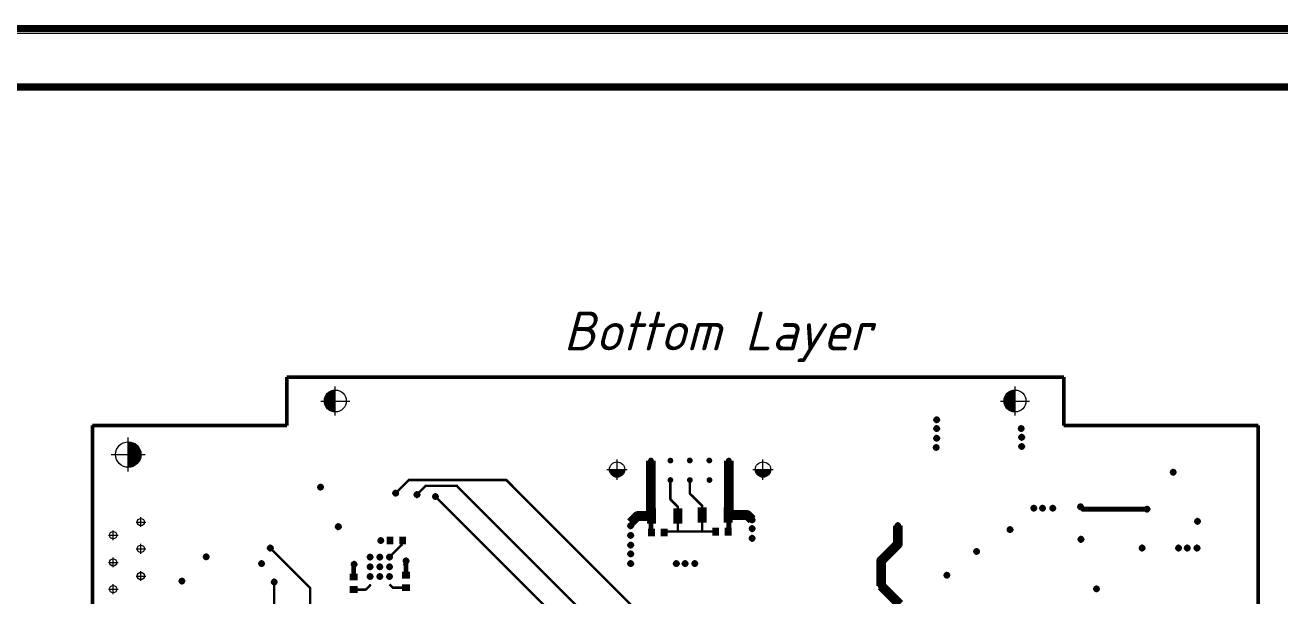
# Paper-space layout 'Лист2' of a CAD drawing. Header units: millimetres. Extents: x 0 to 421, y 0 to 298.
# Drawn here: x 196.3 to 325.5, y 239.1 to 297.9 of the extents above; entities that cross this region are included whole.
import ezdxf

# ---------------------------------------------------------------- set-up
doc = ezdxf.new("R2010")
doc.units = ezdxf.units.MM
for name, color, linetype in [('BottomLayer', 5, 'Continuous'), ('PDF _Геометрия', 7, 'Continuous'), ('PDF _Сплошная заливка', 7, 'Continuous'), ('Sheet', 255, 'Continuous'), ('ViaHoleLayer', 16, 'Continuous')]:
    doc.layers.add(name, color=color, linetype=linetype)
doc.styles.add('GOST-2.304_Type-B_italic', font='GOST Common Italic.ttf')

psp = doc.layouts.new('Лист2')

# ---------------------------------------------------------------- hatches: boundary and pattern name
at = {"layer": 'PDF _Сплошная заливка', "transparency": 33554559}
for color, points in [(7, [(227.11, 259.19, -0.414205), (228.23, 260.32), (228.23, 260.32), (228.23, 260.32), (228.23, 259.19), (228.23, 259.19)]), (7, [(297.08, 259.19, -0.414205), (298.21, 260.32), (298.21, 260.32), (298.21, 260.32), (298.21, 259.19), (298.21, 259.19)]), (7, [(228.23, 258.07, -0.414205), (227.11, 259.19), (227.11, 259.19), (227.11, 259.19), (228.23, 259.19), (228.23, 259.19)]), (7, [(298.21, 258.07, -0.414205), (297.08, 259.19), (297.08, 259.19), (297.08, 259.19), (298.21, 259.19), (298.21, 259.19)]), (7, [(290.4, 257.26, -0.414259), (290.14, 257), (290.14, 257), (290.14, 257), (290.14, 257.26), (290.14, 257.26)]), (7, [(290.4, 256.36, -0.19888), (290.33, 256.17), (290.33, 256.17, -0.19902), (290.14, 256.1), (290.14, 256.1), (290.14, 256.1), (290.14, 256.36), (290.14, 256.36)]), (7, [(299.1, 256.36, -0.198988), (299.03, 256.17), (299.03, 256.17, -0.199002), (298.84, 256.1), (298.84, 256.1), (298.84, 256.1), (298.84, 256.36), (298.84, 256.36)]), (7, [(206.92, 255, -0.414214), (208.23, 253.68), (208.23, 253.68), (208.23, 253.68), (206.92, 253.68), (206.92, 253.68)]), (7, [(290.4, 255.36, -0.414259), (290.14, 255.1), (290.14, 255.1), (290.14, 255.1), (290.14, 255.36), (290.14, 255.36)]), (7, [(299.16, 255.46, -0.198988), (299.08, 255.27), (299.08, 255.27, -0.198988), (298.9, 255.2), (298.9, 255.2), (298.9, 255.2), (298.9, 255.46), (298.9, 255.46)]), (7, [(299.16, 254.51, -0.198956), (299.08, 254.33), (299.08, 254.33, -0.19888), (298.9, 254.25), (298.9, 254.25), (298.9, 254.25), (298.9, 254.51), (298.9, 254.51)]), (7, [(208.23, 253.68, -0.414209), (206.92, 252.37), (206.92, 252.37), (206.92, 252.37), (206.92, 253.68), (206.92, 253.68)]), (256, [(260.73, 253.37), (260.73, 253.37), (260.73, 253.37, 0.414202), (260.43, 253.07), (260.43, 253.07), (260.43, 253.07), (260.43, 253.07, 0.414158), (260.73, 252.77), (260.73, 252.77), (260.73, 252.77), (260.73, 252.77, 0.414202), (261.03, 253.07), (261.03, 253.07), (261.03, 253.07), (261.03, 253.07, 0.414246)]), (256, [(262.73, 253.36), (262.73, 253.36), (262.73, 253.36, 0.414202), (262.43, 253.06), (262.43, 253.06), (262.43, 253.06), (262.43, 253.06, 0.414246), (262.73, 252.76), (262.73, 252.76), (262.73, 252.76), (262.73, 252.76, 0.414246), (263.03, 253.06), (263.03, 253.06), (263.03, 253.06), (263.03, 253.06, 0.414202)]), (256, [(264.73, 253.37), (264.73, 253.37), (264.73, 253.37, 0.414246), (264.43, 253.07), (264.43, 253.07), (264.43, 253.07), (264.43, 253.07, 0.414202), (264.73, 252.77), (264.73, 252.77), (264.73, 252.77), (264.73, 252.77, 0.414202), (265.03, 253.07), (265.03, 253.07), (265.03, 253.07), (265.03, 253.07, 0.414246)]), (256, [(266.74, 253.37), (266.74, 253.37), (266.74, 253.37, 0.414202), (266.44, 253.07), (266.44, 253.07), (266.44, 253.07), (266.44, 253.07, 0.414158), (266.74, 252.77), (266.74, 252.77), (266.74, 252.77), (266.74, 252.77, 0.414202), (267.04, 253.07), (267.04, 253.07), (267.04, 253.07), (267.04, 253.07, 0.414246)]), (256, [(268.74, 253.36), (268.74, 253.36), (268.74, 253.36, 0.414158), (268.44, 253.06), (268.44, 253.06), (268.44, 253.06), (268.44, 253.06, 0.414202), (268.74, 252.76), (268.74, 252.76), (268.74, 252.76), (268.74, 252.76, 0.414246), (269.04, 253.06), (269.04, 253.06), (269.04, 253.06), (269.04, 253.06, 0.414202)]), (7, [(290.36, 254.41, -0.414158), (290.1, 254.15), (290.1, 254.15), (290.1, 254.15), (290.1, 254.41), (290.1, 254.41)]), (7, [(257.24, 251.35, -0.414225), (256.45, 252.14), (256.45, 252.14), (256.45, 252.14), (257.24, 252.14), (257.24, 252.14)]), (7, [(258.03, 252.14, -0.414225), (257.24, 251.35), (257.24, 251.35), (257.24, 251.35), (257.24, 252.14), (257.24, 252.14)]), (7, [(272.26, 251.35, -0.414225), (271.47, 252.14), (271.47, 252.14), (271.47, 252.14), (272.26, 252.14), (272.26, 252.14)]), (7, [(273.05, 252.14, -0.414218), (272.26, 251.35), (272.26, 251.35), (272.26, 251.35), (272.26, 252.14), (272.26, 252.14)]), (256, [(260.73, 251.36), (260.73, 251.36), (260.73, 251.36, 0.414158), (260.43, 251.06), (260.43, 251.06), (260.43, 251.06), (260.43, 251.06, 0.414202), (260.73, 250.76), (260.73, 250.76), (260.73, 250.76), (260.73, 250.76, 0.414246), (261.03, 251.06), (261.03, 251.06), (261.03, 251.06), (261.03, 251.06, 0.414202)]), (256, [(262.73, 251.36), (262.73, 251.36), (262.73, 251.36, 0.414202), (262.43, 251.06), (262.43, 251.06), (262.43, 251.06), (262.43, 251.06, 0.414246), (262.73, 250.76), (262.73, 250.76), (262.73, 250.76), (262.73, 250.76, 0.414246), (263.03, 251.06), (263.03, 251.06), (263.03, 251.06), (263.03, 251.06, 0.414202)]), (256, [(264.74, 251.36), (264.74, 251.36), (264.74, 251.36, 0.414158), (264.44, 251.06), (264.44, 251.06), (264.44, 251.06), (264.44, 251.06, 0.414202), (264.74, 250.76), (264.74, 250.76), (264.74, 250.76), (264.74, 250.76, 0.414246), (265.04, 251.06), (265.04, 251.06), (265.04, 251.06), (265.04, 251.06, 0.414202)]), (256, [(266.75, 251.36), (266.75, 251.36), (266.75, 251.36, 0.414202), (266.45, 251.06), (266.45, 251.06), (266.45, 251.06), (266.45, 251.06, 0.414246), (266.75, 250.76), (266.75, 250.76), (266.75, 250.76), (266.75, 250.76, 0.414202), (267.05, 251.06), (267.05, 251.06), (267.05, 251.06), (267.05, 251.06, 0.414158)]), (256, [(268.74, 251.37), (268.74, 251.37), (268.74, 251.37, 0.414202), (268.44, 251.07), (268.44, 251.07), (268.44, 251.07), (268.44, 251.07, 0.414158), (268.74, 250.77), (268.74, 250.77), (268.74, 250.77), (268.74, 250.77, 0.414202), (269.04, 251.07), (269.04, 251.07), (269.04, 251.07), (269.04, 251.07, 0.414246)]), (7, [(314.76, 251.86, -0.198956), (314.68, 251.67), (314.68, 251.67, -0.19888), (314.5, 251.6), (314.5, 251.6), (314.5, 251.6), (314.5, 251.86), (314.5, 251.86)]), (7, [(226.98, 250.33, -0.414208), (226.72, 250.07), (226.72, 250.07), (226.72, 250.07), (226.72, 250.33), (226.72, 250.33)]), (7, [(234.71, 249.71, -0.198956), (234.63, 249.52), (234.63, 249.52, -0.19888), (234.44, 249.44), (234.44, 249.44), (234.44, 249.44), (234.44, 249.71), (234.44, 249.71)]), (7, [(236.91, 249.56, -0.19888), (236.83, 249.37), (236.83, 249.37, -0.198906), (236.64, 249.3), (236.64, 249.3), (236.64, 249.3), (236.64, 249.56), (236.64, 249.56)]), (7, [(238.81, 249.36, -0.414259), (238.54, 249.1), (238.54, 249.1), (238.54, 249.1), (238.54, 249.36), (238.54, 249.36)]), (7, [(300.4, 248.16, -0.414236), (300.14, 247.9), (300.14, 247.9), (300.14, 247.9), (300.14, 248.16), (300.14, 248.16)]), (7, [(301.3, 248.16, -0.414186), (301.04, 247.9), (301.04, 247.9), (301.04, 247.9), (301.04, 248.16), (301.04, 248.16)]), (7, [(302.36, 248.16, -0.414236), (302.1, 247.9), (302.1, 247.9), (302.1, 247.9), (302.1, 248.16), (302.1, 248.16)]), (7, [(305.21, 248.3, -0.198848), (305.14, 248.12), (305.14, 248.12, -0.198848), (304.95, 248.04), (304.95, 248.04), (304.95, 248.04), (304.95, 248.3), (304.95, 248.3)]), (7, [(312.06, 248.06, -0.414208), (311.8, 247.8), (311.8, 247.8), (311.8, 247.8), (311.8, 248.06), (311.8, 248.06)]), (7, [(271.4, 246.96, -0.414158), (271.14, 246.7), (271.14, 246.7), (271.14, 246.7), (271.14, 246.96), (271.14, 246.96)]), (7, [(317.25, 246.81, -0.198956), (317.18, 246.63), (317.18, 246.63, -0.19888), (316.99, 246.55), (316.99, 246.55), (316.99, 246.55), (316.99, 246.81), (316.99, 246.81)]), (7, [(228.81, 246.26, -0.198956), (228.73, 246.07), (228.73, 246.07, -0.19888), (228.54, 246), (228.54, 246), (228.54, 246), (228.54, 246.26), (228.54, 246.26)]), (7, [(258.9, 246.36, -0.414208), (258.64, 246.1), (258.64, 246.1), (258.64, 246.1), (258.64, 246.36), (258.64, 246.36)]), (7, [(271.4, 246.06, -0.414208), (271.14, 245.8), (271.14, 245.8), (271.14, 245.8), (271.14, 246.06), (271.14, 246.06)]), (7, [(286.4, 246.36, -0.414158), (286.14, 246.1), (286.14, 246.1), (286.14, 246.1), (286.14, 246.36), (286.14, 246.36)]), (7, [(297.96, 245.96, -0.414259), (297.7, 245.7), (297.7, 245.7), (297.7, 245.7), (297.7, 245.96), (297.7, 245.96)]), (7, [(233.18, 244.83, -0.198988), (233.1, 244.65), (233.1, 244.65, -0.198988), (232.92, 244.57), (232.92, 244.57), (232.92, 244.57), (232.92, 244.83), (232.92, 244.83)]), (7, [(258.9, 245.36, -0.198898), (258.83, 245.17), (258.83, 245.17, -0.198848), (258.64, 245.1), (258.64, 245.1), (258.64, 245.1), (258.64, 245.36), (258.64, 245.36)]), (7, [(258.9, 244.36, -0.198797), (258.83, 244.17), (258.83, 244.17, -0.198848), (258.64, 244.1), (258.64, 244.1), (258.64, 244.1), (258.64, 244.36), (258.64, 244.36)]), (7, [(271.4, 245.06, -0.198988), (271.33, 244.87), (271.33, 244.87, -0.199002), (271.14, 244.8), (271.14, 244.8), (271.14, 244.8), (271.14, 245.06), (271.14, 245.06)]), (7, [(305.26, 244.96, -0.198848), (305.18, 244.77), (305.18, 244.77, -0.198848), (305, 244.7), (305, 244.7), (305, 244.7), (305, 244.96), (305, 244.96)]), (7, [(215.21, 243.16, -0.198956), (215.13, 242.97), (215.13, 242.97, -0.19888), (214.94, 242.9), (214.94, 242.9), (214.94, 242.9), (214.94, 243.16), (214.94, 243.16)]), (7, [(221.81, 244.06, -0.414236), (221.54, 243.8), (221.54, 243.8), (221.54, 243.8), (221.54, 244.06), (221.54, 244.06)]), (7, [(232.08, 243.13, -0.198988), (232, 242.95), (232, 242.95, -0.198988), (231.82, 242.87), (231.82, 242.87), (231.82, 242.87), (231.82, 243.13), (231.82, 243.13)]), (7, [(233.08, 243.13, -0.414208), (232.82, 242.87), (232.82, 242.87), (232.82, 242.87), (232.82, 243.13), (232.82, 243.13)]), (7, [(234.08, 243.13, -0.414186), (233.82, 242.87), (233.82, 242.87), (233.82, 242.87), (233.82, 243.13), (233.82, 243.13)]), (7, [(258.9, 243.46, -0.414259), (258.64, 243.2), (258.64, 243.2), (258.64, 243.2), (258.64, 243.46), (258.64, 243.46)]), (7, [(294.51, 243.71, -0.198898), (294.44, 243.53), (294.44, 243.53, -0.198898), (294.25, 243.45), (294.25, 243.45), (294.25, 243.45), (294.25, 243.71), (294.25, 243.71)]), (7, [(311.56, 244.06, -0.198956), (311.48, 243.87), (311.48, 243.87, -0.19888), (311.3, 243.8), (311.3, 243.8), (311.3, 243.8), (311.3, 244.06), (311.3, 244.06)]), (7, [(315.3, 244.06, -0.414259), (315.04, 243.8), (315.04, 243.8), (315.04, 243.8), (315.04, 244.06), (315.04, 244.06)]), (7, [(316.2, 244.06, -0.198848), (316.13, 243.87), (316.13, 243.87, -0.198848), (315.94, 243.8), (315.94, 243.8), (315.94, 243.8), (315.94, 244.06), (315.94, 244.06)]), (7, [(317.2, 244.06, -0.414236), (316.94, 243.8), (316.94, 243.8), (316.94, 243.8), (316.94, 244.06), (316.94, 244.06)]), (7, [(220.91, 242.46, -0.198988), (220.83, 242.27), (220.83, 242.27, -0.198988), (220.64, 242.2), (220.64, 242.2), (220.64, 242.2), (220.64, 242.46), (220.64, 242.46)]), (7, [(230.43, 242.38, -0.198988), (230.35, 242.2), (230.35, 242.2, -0.198988), (230.17, 242.12), (230.17, 242.12), (230.17, 242.12), (230.17, 242.38), (230.17, 242.38)]), (7, [(232.08, 242.13, -0.414208), (231.82, 241.87), (231.82, 241.87), (231.82, 241.87), (231.82, 242.13), (231.82, 242.13)]), (7, [(233.08, 242.13, -0.414259), (232.82, 241.87), (232.82, 241.87), (232.82, 241.87), (232.82, 242.13), (232.82, 242.13)]), (7, [(234.08, 242.13, -0.414236), (233.82, 241.87), (233.82, 241.87), (233.82, 241.87), (233.82, 242.13), (233.82, 242.13)]), (7, [(235.78, 242.73, -0.414259), (235.52, 242.47), (235.52, 242.47), (235.52, 242.47), (235.52, 242.73), (235.52, 242.73)]), (7, [(258.9, 242.46, -0.19888), (258.83, 242.27), (258.83, 242.27, -0.198956), (258.64, 242.2), (258.64, 242.2), (258.64, 242.2), (258.64, 242.46), (258.64, 242.46)]), (7, [(263.6, 242.46, -0.19888), (263.53, 242.27), (263.53, 242.27, -0.199007), (263.34, 242.2), (263.34, 242.2), (263.34, 242.2), (263.34, 242.46), (263.34, 242.46)]), (7, [(264.5, 242.46, -0.19888), (264.43, 242.27), (264.43, 242.27, -0.198956), (264.24, 242.2), (264.24, 242.2), (264.24, 242.2), (264.24, 242.46), (264.24, 242.46)]), (7, [(265.5, 242.46, -0.414158), (265.24, 242.2), (265.24, 242.2), (265.24, 242.2), (265.24, 242.46), (265.24, 242.46)]), (7, [(212.71, 240.66, -0.414208), (212.44, 240.4), (212.44, 240.4), (212.44, 240.4), (212.44, 240.66), (212.44, 240.66)]), (7, [(222.21, 240.56, -0.198898), (222.13, 240.37), (222.13, 240.37, -0.198848), (221.94, 240.3), (221.94, 240.3), (221.94, 240.3), (221.94, 240.56), (221.94, 240.56)]), (7, [(232.08, 241.13, -0.198988), (232, 240.95), (232, 240.95, -0.198988), (231.82, 240.87), (231.82, 240.87), (231.82, 240.87), (231.82, 241.13), (231.82, 241.13)]), (7, [(233.08, 241.13, -0.19888), (233, 240.95), (233, 240.95, -0.198956), (232.82, 240.87), (232.82, 240.87), (232.82, 240.87), (232.82, 241.13), (232.82, 241.13)]), (7, [(234.08, 241.13, -0.414186), (233.82, 240.87), (233.82, 240.87), (233.82, 240.87), (233.82, 241.13), (233.82, 241.13)]), (7, [(291.46, 241.26, -0.198906), (291.38, 241.07), (291.38, 241.07, -0.19888), (291.2, 241), (291.2, 241), (291.2, 241), (291.2, 241.26), (291.2, 241.26)]), (7, [(284.7, 240.16, -0.198988), (284.63, 239.97), (284.63, 239.97, -0.198988), (284.44, 239.9), (284.44, 239.9), (284.44, 239.9), (284.44, 240.16), (284.44, 240.16)]), (7, [(306.86, 239.86, -0.198848), (306.78, 239.67), (306.78, 239.67, -0.198848), (306.6, 239.6), (306.6, 239.6), (306.6, 239.6), (306.6, 239.86), (306.6, 239.86)])]:
    psp.add_hatch(color=color, dxfattribs=at).paths.add_polyline_path(points)

# ---------------------------------------------------------------- linework, layer by layer
for p, q in [((303.23, 261.66), (223.23, 261.66)), ((223.23, 261.66), (223.23, 256.66)), ((303.23, 256.66), (303.23, 261.66)), ((203.23, 256.66), (203.23, 166.66)), ((223.23, 256.66), (203.23, 256.66)), ((323.23, 256.66), (303.23, 256.66)), ((323.23, 166.66), (323.23, 256.66))]:
    psp.add_line(p, q)
at = {"lineweight": 50}
for p, q in [((223.23, 256.66), (223.23, 261.66)), ((223.23, 261.66), (303.23, 261.66)), ((303.23, 261.66), (303.23, 256.66)), ((203.23, 166.66), (203.23, 256.66)), ((203.23, 256.66), (223.23, 256.66)), ((203.23, 166.66), (203.23, 256.66)), ((303.23, 256.66), (323.23, 256.66)), ((323.23, 256.66), (323.23, 166.66))]:
    psp.add_line(p, q, dxfattribs=at)
at = {"layer": 'BottomLayer'}
for points, const_width in [([(260.73, 251.06), (260.73, 253.07)], 1), ([(268.74, 251.07), (268.74, 253.06)], 1), ([(235.8, 251.06), (234.44, 249.71)], 0.25), ([(245.84, 251.06), (235.8, 251.06)], 0.25), ([(269.09, 227.81), (245.84, 251.06)], 0.25), ([(260.73, 247.36), (260.73, 251.06)], 1), ([(262.73, 249.07), (262.73, 251.06)], 0.25), ([(264.74, 249.66), (264.74, 251.06)], 0.25), ([(268.74, 247.46), (268.74, 251.07)], 1), ([(237.54, 250.46), (236.64, 249.56)], 0.25), ([(240.74, 250.46), (237.54, 250.46)], 0.25), ([(252.84, 235.06), (238.54, 249.36)], 0.25), ([(254.54, 236.66), (240.74, 250.46)], 0.25), ([(266, 248.41), (264.74, 249.66)], 0.25), ([(263.49, 248.31), (262.73, 249.07)], 0.25), ([(263.49, 247.36), (263.49, 248.31)], 0.25), ([(266, 247.46), (266, 248.41)], 0.25), ([(311.8, 248.06), (305.2, 248.06)], 0.5), ([(259.34, 247.36), (258.64, 246.66)], 1), ([(260.73, 247.36), (259.34, 247.36)], 1), ([(260.73, 245.72), (260.73, 247.36)], 0.5), ([(260.8, 247.36), (260.73, 247.36)], 0.5), ([(263.49, 245.81), (263.49, 247.36)], 0.25), ([(266, 245.81), (266, 247.46)], 0.25), ([(270.64, 247.46), (268.74, 247.46)], 1), ([(268.74, 247.46), (268.69, 247.46)], 0.5), ([(268.74, 245.81), (268.74, 247.46)], 0.5), ([(271.14, 246.96), (270.64, 247.46)], 1), ([(286.14, 244.46), (286.14, 246.36)], 1), ([(260.79, 245.66), (260.73, 245.72)], 0.5), ([(262.19, 245.76), (262.09, 245.66)], 0.25), ([(263.44, 245.76), (262.19, 245.76)], 0.25), ([(263.49, 245.81), (263.44, 245.76)], 0.25), ([(266.04, 245.76), (263.44, 245.76)], 0.25), ([(266.04, 245.76), (266, 245.81)], 0.25), ([(267.39, 245.76), (266.04, 245.76)], 0.25), ([(268.74, 245.81), (268.69, 245.76)], 0.5), ([(225.64, 239.96), (221.54, 244.06)], 0.25), ([(235.06, 244.38), (233.82, 243.13)], 0.25), ([(235.06, 244.38), (235.06, 244.83)], 0.25), ([(286.14, 244.46), (284.44, 242.76)], 1), ([(284.44, 240.16), (284.44, 242.76)], 1), ([(230.12, 241.08), (230.12, 242.33)], 0.5), ([(235.52, 242.33), (235.47, 242.38)], 0.5), ([(235.52, 241.28), (235.52, 242.33)], 0.5), ([(221.94, 236.46), (221.94, 240.56)], 0.25), ([(231.82, 240.23), (231.37, 239.78)], 0.25), ([(234.16, 239.98), (233.82, 240.33)], 0.25), ([(286.34, 238.26), (284.44, 240.16)], 1), ([(225.64, 237.56), (225.64, 239.96)], 0.25), ([(231.37, 239.78), (230.12, 239.78)], 0.25), ([(235.52, 239.98), (234.16, 239.98)], 0.25)]:
    psp.add_lwpolyline(points, dxfattribs=dict(at, const_width=const_width))
for points, const_width in [([(235.86, 251.06, -1), (235.73, 251.06, -1)], 0.125), ([(235.86, 251.06, -1), (235.73, 251.06, -1)], 0.125), ([(245.91, 251.06, -1), (245.78, 251.06, -1)], 0.125), ([(245.91, 251.06, -1), (245.78, 251.06, -1)], 0.125), ([(237.61, 250.46, -1), (237.48, 250.46, -1)], 0.125), ([(237.61, 250.46, -1), (237.48, 250.46, -1)], 0.125), ([(240.81, 250.46, -1), (240.68, 250.46, -1)], 0.125), ([(240.81, 250.46, -1), (240.68, 250.46, -1)], 0.125), ([(264.81, 249.66, -1), (264.68, 249.66, -1)], 0.125), ([(264.81, 249.66, -1), (264.68, 249.66, -1)], 0.125), ([(262.8, 249.07, -1), (262.67, 249.07, -1)], 0.125), ([(262.8, 249.07, -1), (262.67, 249.07, -1)], 0.125), ([(263.55, 248.31, -1), (263.43, 248.31, -1)], 0.125), ([(263.55, 248.31, -1), (263.43, 248.31, -1)], 0.125), ([(266.06, 248.41, -1), (265.93, 248.41, -1)], 0.125), ([(266.06, 248.41, -1), (265.93, 248.41, -1)], 0.125), ([(305.32, 248.06, -1), (305.07, 248.06, -1)], 0.25), ([(311.92, 248.06, -1), (311.67, 248.06, -1)], 0.25), ([(259.59, 247.36, -1), (259.09, 247.36, -1)], 0.5), ([(259.59, 247.36, -1), (259.09, 247.36, -1)], 0.5), ([(260.98, 247.36, -1), (260.48, 247.36, -1)], 0.5), ([(260.98, 247.36, -1), (260.48, 247.36, -1)], 0.5), ([(260.86, 247.36, -1), (260.61, 247.36, -1)], 0.25), ([(260.86, 247.36, -1), (260.61, 247.36, -1)], 0.25), ([(260.92, 247.36, -1), (260.67, 247.36, -1)], 0.25), ([(263.55, 247.36, -1), (263.43, 247.36, -1)], 0.125), ([(263.55, 247.36, -1), (263.43, 247.36, -1)], 0.125), ([(266.06, 247.46, -1), (265.93, 247.46, -1)], 0.125), ([(266.06, 247.46, -1), (265.93, 247.46, -1)], 0.125), ([(268.99, 247.46, -1), (268.49, 247.46, -1)], 0.5), ([(268.99, 247.46, -1), (268.49, 247.46, -1)], 0.5), ([(268.81, 247.46, -1), (268.56, 247.46, -1)], 0.25), ([(268.87, 247.46, -1), (268.62, 247.46, -1)], 0.25), ([(268.87, 247.46, -1), (268.62, 247.46, -1)], 0.25), ([(270.89, 247.46, -1), (270.39, 247.46, -1)], 0.5), ([(270.89, 247.46, -1), (270.39, 247.46, -1)], 0.5), ([(260.86, 245.72, -1), (260.61, 245.72, -1)], 0.25), ([(260.86, 245.72, -1), (260.61, 245.72, -1)], 0.25), ([(260.92, 245.66, -1), (260.67, 245.66, -1)], 0.25), ([(262.15, 245.66, -1), (262.03, 245.66, -1)], 0.125), ([(262.25, 245.76, -1), (262.13, 245.76, -1)], 0.125), ([(262.25, 245.76, -1), (262.13, 245.76, -1)], 0.125), ([(263.51, 245.76, -1), (263.38, 245.76, -1)], 0.125), ([(263.51, 245.76, -1), (263.38, 245.76, -1)], 0.125), ([(263.51, 245.76, -1), (263.38, 245.76, -1)], 0.125), ([(263.55, 245.81, -1), (263.43, 245.81, -1)], 0.125), ([(263.55, 245.81, -1), (263.43, 245.81, -1)], 0.125), ([(266.06, 245.81, -1), (265.93, 245.81, -1)], 0.125), ([(266.06, 245.81, -1), (265.93, 245.81, -1)], 0.125), ([(266.11, 245.76, -1), (265.98, 245.76, -1)], 0.125), ([(266.11, 245.76, -1), (265.98, 245.76, -1)], 0.125), ([(266.11, 245.76, -1), (265.98, 245.76, -1)], 0.125), ([(267.46, 245.76, -1), (267.33, 245.76, -1)], 0.125), ([(268.82, 245.76, -1), (268.57, 245.76, -1)], 0.25), ([(268.87, 245.81, -1), (268.62, 245.81, -1)], 0.25), ([(268.87, 245.81, -1), (268.62, 245.81, -1)], 0.25), ([(235.13, 244.83, -1), (235, 244.83, -1)], 0.125), ([(235.13, 244.38, -1), (235, 244.38, -1)], 0.125), ([(235.13, 244.38, -1), (235, 244.38, -1)], 0.125), ([(286.39, 244.46, -1), (285.89, 244.46, -1)], 0.5), ([(286.39, 244.46, -1), (285.89, 244.46, -1)], 0.5), ([(284.69, 242.76, -1), (284.19, 242.76, -1)], 0.5), ([(284.69, 242.76, -1), (284.19, 242.76, -1)], 0.5), ([(235.59, 242.38, -1), (235.34, 242.38, -1)], 0.25), ([(235.64, 242.33, -1), (235.39, 242.33, -1)], 0.25), ([(235.64, 242.33, -1), (235.39, 242.33, -1)], 0.25), ([(230.24, 241.08, -1), (229.99, 241.08, -1)], 0.25), ([(231.88, 240.23, -1), (231.75, 240.23, -1)], 0.125), ([(231.88, 240.23, -1), (231.75, 240.23, -1)], 0.125), ([(235.64, 241.28, -1), (235.39, 241.28, -1)], 0.25), ([(225.71, 239.96, -1), (225.58, 239.96, -1)], 0.125), ([(225.71, 239.96, -1), (225.58, 239.96, -1)], 0.125), ([(230.18, 239.78, -1), (230.05, 239.78, -1)], 0.125), ([(231.43, 239.78, -1), (231.31, 239.78, -1)], 0.125), ([(231.43, 239.78, -1), (231.31, 239.78, -1)], 0.125), ([(234.23, 239.98, -1), (234.1, 239.98, -1)], 0.125), ([(234.23, 239.98, -1), (234.1, 239.98, -1)], 0.125), ([(235.58, 239.98, -1), (235.45, 239.98, -1)], 0.125)]:
    psp.add_lwpolyline(points, format="xyb", close=True, dxfattribs=dict(at, const_width=const_width))
for points in [[(261.25, 246.56), (260.34, 246.56), (261.25, 248.16), (260.34, 248.16)], [(263.95, 246.56), (263.03, 246.56), (263.95, 248.16), (263.03, 248.16)], [(265.54, 248.26), (266.45, 248.26), (265.54, 246.66), (266.45, 246.66)], [(268.23, 248.26), (269.15, 248.26), (268.23, 246.66), (269.15, 246.66)], [(260.44, 246.07), (261.15, 246.07), (260.44, 245.25), (261.15, 245.25)], [(261.73, 246.07), (262.45, 246.07), (261.73, 245.25), (262.45, 245.25)], [(267.75, 245.35), (267.04, 245.35), (267.75, 246.17), (267.04, 246.17)], [(269.05, 245.35), (268.33, 245.35), (269.05, 246.17), (268.33, 246.17)], [(234.22, 244.43), (233.51, 244.43), (234.22, 245.24), (233.51, 245.24)], [(235.52, 244.43), (234.81, 244.43), (235.52, 245.24), (234.81, 245.24)], [(235.11, 240.92), (235.11, 241.64), (235.92, 240.92), (235.92, 241.64)], [(229.71, 240.72), (229.71, 241.44), (230.52, 240.72), (230.52, 241.44)], [(235.11, 239.63), (235.11, 240.34), (235.92, 239.63), (235.92, 240.34)], [(229.71, 239.43), (229.71, 240.14), (230.52, 239.43), (230.52, 240.14)]]:
    psp.add_solid(points, dxfattribs=at)
at = {"layer": 'PDF _Геометрия', "lineweight": 9}
for points in [[(227.11, 259.19, -0.414158), (228.23, 260.32, -0.414158), (229.36, 259.19, -0.414158), (228.23, 258.07, -0.414158)], [(297.08, 259.19, -0.414158), (298.21, 260.32, -0.414158), (299.33, 259.19, -0.414158), (298.21, 258.07, -0.414158)], [(289.88, 257.26, -0.414315), (290.14, 257.52, -0.414315), (290.4, 257.26, -0.414315), (290.14, 257, -0.414315)], [(289.88, 256.36, -0.414315), (290.14, 256.62, -0.414315), (290.4, 256.36, -0.414036), (290.14, 256.1, -0.414036)], [(298.58, 256.36, -0.414315), (298.84, 256.62, -0.414315), (299.1, 256.36, -0.414036), (298.84, 256.1, -0.414036)], [(205.61, 253.68, -0.414158), (206.92, 255, -0.414203), (208.23, 253.68, -0.414259), (206.92, 252.37, -0.414214)], [(289.83, 254.41, -0.414315), (290.1, 254.68, -0.414315), (290.36, 254.41, -0.414315), (290.1, 254.15, -0.414315)], [(289.88, 255.36, -0.414315), (290.14, 255.62, -0.414315), (290.4, 255.36, -0.414315), (290.14, 255.1, -0.414315)], [(298.63, 255.46, -0.414315), (298.9, 255.72, -0.414315), (299.16, 255.46, -0.414315), (298.9, 255.2, -0.414315)], [(298.63, 254.51, -0.414315), (298.9, 254.78, -0.414315), (299.16, 254.51, -0.414315), (298.9, 254.25, -0.414315)], [(256.46, 252.14, -0.414315), (257.24, 252.93, -0.414315), (258.03, 252.14, -0.414222), (257.24, 251.35, -0.414222)], [(271.47, 252.14, -0.414315), (272.26, 252.93, -0.414222), (273.05, 252.14, -0.414129), (272.26, 251.35, -0.414222)], [(314.23, 251.86, -0.414036), (314.5, 252.12, -0.414315), (314.76, 251.86, -0.414315), (314.5, 251.6, -0.414036)], [(226.45, 250.33, -0.414036), (226.72, 250.59, -0.414036), (226.98, 250.33, -0.413811), (226.72, 250.07, -0.413811)], [(234.18, 249.71, -0.414315), (234.44, 249.97, -0.414315), (234.71, 249.71, -0.414315), (234.44, 249.44, -0.414315)], [(236.38, 249.56, -0.414315), (236.64, 249.82, -0.414315), (236.91, 249.56, -0.414315), (236.64, 249.3, -0.414315)], [(238.28, 249.36, -0.414315), (238.54, 249.62, -0.414315), (238.81, 249.36, -0.414315), (238.54, 249.1, -0.414315)], [(299.88, 248.16, -0.414315), (300.14, 248.42, -0.414315), (300.4, 248.16, -0.414315), (300.14, 247.9, -0.414315)], [(300.78, 248.16, -0.414315), (301.04, 248.42, -0.414315), (301.3, 248.16, -0.414315), (301.04, 247.9, -0.414315)], [(301.83, 248.16, -0.414036), (302.1, 248.42, -0.413811), (302.36, 248.16, -0.413811), (302.1, 247.9, -0.414036)], [(304.69, 248.3, -0.414036), (304.95, 248.57, -0.414036), (305.21, 248.3, -0.413811), (304.95, 248.04, -0.413811)], [(311.53, 248.06, -0.414315), (311.8, 248.32, -0.414315), (312.06, 248.06, -0.414315), (311.8, 247.8, -0.414315)], [(207.84, 246.73, -0.414158), (208.22, 247.11, -0.414158), (208.59, 246.73, -0.414158), (208.22, 246.36, -0.414158)], [(270.88, 246.96, -0.413811), (271.14, 247.22, -0.414036), (271.4, 246.96, -0.414036), (271.14, 246.7, -0.413811)], [(316.73, 246.81, -0.413811), (316.99, 247.07, -0.414036), (317.25, 246.81, -0.414036), (316.99, 246.55, -0.413811)], [(204.99, 245.38, -0.414158), (205.37, 245.76, -0.414158), (205.74, 245.38, -0.414158), (205.37, 245.01, -0.414158)], [(228.28, 246.26, -0.413758), (228.54, 246.52, -0.414036), (228.81, 246.26, -0.413811), (228.54, 246, -0.413532)], [(258.38, 246.36, -0.414315), (258.64, 246.62, -0.414036), (258.91, 246.36, -0.414036), (258.64, 246.1, -0.414315)], [(258.38, 245.36, -0.414315), (258.64, 245.62, -0.414036), (258.91, 245.36, -0.414036), (258.64, 245.1, -0.414315)], [(270.88, 246.06, -0.413811), (271.14, 246.32, -0.414036), (271.4, 246.06, -0.414036), (271.14, 245.8, -0.413811)], [(285.88, 246.36, -0.414315), (286.14, 246.62, -0.414315), (286.4, 246.36, -0.414315), (286.14, 246.1, -0.414315)], [(297.43, 245.96, -0.414315), (297.7, 246.22, -0.414315), (297.96, 245.96, -0.414315), (297.7, 245.7, -0.414315)], [(207.84, 243.98, -0.414158), (208.22, 244.36, -0.414158), (208.59, 243.98, -0.414158), (208.22, 243.61, -0.414158)], [(221.28, 244.06, -0.414315), (221.54, 244.32, -0.414315), (221.81, 244.06, -0.414315), (221.54, 243.8, -0.414315)], [(232.65, 244.83, -0.413811), (232.92, 245.09, -0.414036), (233.18, 244.83, -0.414036), (232.92, 244.57, -0.413811)], [(258.38, 244.36, -0.414315), (258.64, 244.62, -0.414036), (258.91, 244.36, -0.414036), (258.64, 244.1, -0.414315)], [(270.88, 245.06, -0.413811), (271.14, 245.32, -0.414036), (271.4, 245.06, -0.414036), (271.14, 244.8, -0.413811)], [(304.73, 244.96, -0.414036), (305, 245.22, -0.414036), (305.26, 244.96, -0.413811), (305, 244.7, -0.413811)], [(311.03, 244.06, -0.414315), (311.3, 244.32, -0.414315), (311.56, 244.06, -0.414315), (311.3, 243.8, -0.414315)], [(314.78, 244.06, -0.414315), (315.04, 244.32, -0.414036), (315.3, 244.06, -0.414036), (315.04, 243.8, -0.414315)], [(315.68, 244.06, -0.414315), (315.94, 244.32, -0.414315), (316.2, 244.06, -0.414315), (315.94, 243.8, -0.414315)], [(316.68, 244.06, -0.414315), (316.94, 244.32, -0.414315), (317.2, 244.06, -0.414315), (316.94, 243.8, -0.414315)], [(204.99, 242.58, -0.414158), (205.37, 242.96, -0.414158), (205.74, 242.58, -0.414158), (205.37, 242.21, -0.414158)], [(214.68, 243.16, -0.414315), (214.94, 243.42, -0.414315), (215.21, 243.16, -0.414315), (214.94, 242.9, -0.414315)], [(231.55, 243.13, -0.414315), (231.82, 243.39, -0.414315), (232.08, 243.13, -0.414315), (231.82, 242.87, -0.414315)], [(232.55, 243.13, -0.414315), (232.82, 243.39, -0.414315), (233.08, 243.13, -0.414315), (232.82, 242.87, -0.414315)], [(233.55, 243.13, -0.414315), (233.82, 243.39, -0.414315), (234.08, 243.13, -0.414315), (233.82, 242.87, -0.414315)], [(235.25, 242.73, -0.414036), (235.52, 242.99, -0.414315), (235.78, 242.73, -0.414315), (235.52, 242.47, -0.414036)], [(258.38, 243.46, -0.414036), (258.64, 243.72, -0.413758), (258.91, 243.46, -0.413532), (258.64, 243.2, -0.413811)], [(293.99, 243.71, -0.414315), (294.25, 243.98, -0.414315), (294.51, 243.71, -0.414315), (294.25, 243.45, -0.414315)], [(220.38, 242.46, -0.414315), (220.64, 242.72, -0.414315), (220.91, 242.46, -0.414315), (220.64, 242.2, -0.414315)], [(229.9, 242.38, -0.414315), (230.17, 242.64, -0.414315), (230.43, 242.38, -0.414315), (230.17, 242.12, -0.414315)], [(231.55, 242.13, -0.414315), (231.82, 242.39, -0.414315), (232.08, 242.13, -0.414036), (231.82, 241.87, -0.414036)], [(232.55, 242.13, -0.414315), (232.82, 242.39, -0.414315), (233.08, 242.13, -0.414036), (232.82, 241.87, -0.414036)], [(233.55, 242.13, -0.414315), (233.82, 242.39, -0.414315), (234.08, 242.13, -0.414036), (233.82, 241.87, -0.414036)], [(258.38, 242.46, -0.414315), (258.64, 242.72, -0.414036), (258.91, 242.46, -0.414036), (258.64, 242.2, -0.414315)], [(263.08, 242.46, -0.414315), (263.34, 242.72, -0.414315), (263.6, 242.46, -0.414315), (263.34, 242.2, -0.414315)], [(263.98, 242.46, -0.414315), (264.24, 242.72, -0.414036), (264.5, 242.46, -0.414036), (264.24, 242.2, -0.414315)], [(264.98, 242.46, -0.414315), (265.24, 242.72, -0.414315), (265.5, 242.46, -0.414315), (265.24, 242.2, -0.414315)], [(207.84, 241.18, -0.414158), (208.22, 241.56, -0.414158), (208.59, 241.18, -0.414158), (208.22, 240.81, -0.414158)], [(212.18, 240.66, -0.414036), (212.44, 240.92, -0.414036), (212.71, 240.66, -0.413811), (212.44, 240.4, -0.413811)], [(221.68, 240.56, -0.414315), (221.94, 240.82, -0.414315), (222.21, 240.56, -0.414315), (221.94, 240.3, -0.414315)], [(231.55, 241.13, -0.414315), (231.82, 241.39, -0.414315), (232.08, 241.13, -0.414315), (231.82, 240.87, -0.414315)], [(232.55, 241.13, -0.414315), (232.82, 241.39, -0.414315), (233.08, 241.13, -0.414315), (232.82, 240.87, -0.414315)], [(233.55, 241.13, -0.414315), (233.82, 241.39, -0.414315), (234.08, 241.13, -0.414315), (233.82, 240.87, -0.414315)], [(284.18, 240.16, -0.414315), (284.44, 240.42, -0.414315), (284.7, 240.16, -0.414315), (284.44, 239.9, -0.414315)], [(290.93, 241.26, -0.414315), (291.2, 241.52, -0.414315), (291.46, 241.26, -0.414315), (291.2, 241, -0.414315)], [(204.99, 239.83, -0.414158), (205.37, 240.21, -0.414158), (205.74, 239.83, -0.414158), (205.37, 239.46, -0.414158)], [(306.33, 239.86, -0.414315), (306.6, 240.12, -0.414036), (306.86, 239.86, -0.414036), (306.6, 239.6, -0.414315)]]:
    psp.add_lwpolyline(points, format="xyb", close=True, dxfattribs=at)
for points in [[(228.23, 257.69), (228.23, 260.69)], [(298.21, 257.69), (298.21, 260.69)], [(226.73, 259.19), (229.73, 259.19)], [(296.71, 259.19), (299.71, 259.19)], [(289.79, 257.26), (290.49, 257.26)], [(290.14, 256.91), (290.14, 257.61)], [(289.79, 256.36), (290.49, 256.36)], [(290.14, 256.01), (290.14, 256.71)], [(298.49, 256.36), (299.19, 256.36)], [(298.84, 256.01), (298.84, 256.71)], [(298.9, 255.11), (298.9, 255.81)], [(206.92, 251.93), (206.92, 255.43)], [(289.79, 255.36), (290.49, 255.36)], [(290.1, 254.06), (290.1, 254.76)], [(290.14, 255.01), (290.14, 255.71)], [(298.55, 255.46), (299.25, 255.46)], [(298.55, 254.51), (299.25, 254.51)], [(298.9, 254.16), (298.9, 254.86)], [(205.17, 253.68), (208.67, 253.68)], [(289.75, 254.41), (290.45, 254.41)], [(256.19, 252.14), (258.29, 252.14)], [(257.24, 251.09), (257.24, 253.19)], [(271.21, 252.14), (273.31, 252.14)], [(272.26, 251.09), (272.26, 253.19)], [(314.5, 251.51), (314.5, 252.21)], [(226.72, 249.98), (226.72, 250.68)], [(314.15, 251.86), (314.85, 251.86)], [(226.37, 250.33), (227.07, 250.33)], [(234.09, 249.71), (234.79, 249.71)], [(234.44, 249.36), (234.44, 250.06)], [(236.29, 249.56), (236.99, 249.56)], [(236.64, 249.21), (236.64, 249.91)], [(238.19, 249.36), (238.89, 249.36)], [(238.54, 249.01), (238.54, 249.71)], [(299.79, 248.16), (300.49, 248.16)], [(300.14, 247.81), (300.14, 248.51)], [(300.69, 248.16), (301.39, 248.16)], [(301.04, 247.81), (301.04, 248.51)], [(301.75, 248.16), (302.45, 248.16)], [(302.1, 247.81), (302.1, 248.51)], [(304.6, 248.3), (305.3, 248.3)], [(304.95, 247.95), (304.95, 248.65)], [(311.45, 248.06), (312.15, 248.06)], [(311.8, 247.71), (311.8, 248.41)], [(207.72, 246.73), (208.72, 246.73)], [(208.22, 246.23), (208.22, 247.23)], [(270.79, 246.96), (271.49, 246.96)], [(271.14, 246.61), (271.14, 247.31)], [(316.64, 246.81), (317.34, 246.81)], [(316.99, 246.46), (316.99, 247.16)], [(205.37, 244.88), (205.37, 245.88)], [(228.19, 246.26), (228.89, 246.26)], [(228.54, 245.91), (228.54, 246.61)], [(258.29, 246.36), (258.99, 246.36)], [(258.64, 246.01), (258.64, 246.71)], [(258.64, 245.01), (258.64, 245.71)], [(270.79, 246.06), (271.49, 246.06)], [(271.14, 245.71), (271.14, 246.41)], [(285.79, 246.36), (286.49, 246.36)], [(286.14, 246.01), (286.14, 246.71)], [(297.35, 245.96), (298.05, 245.96)], [(297.7, 245.61), (297.7, 246.31)], [(204.87, 245.38), (205.87, 245.38)], [(208.22, 243.48), (208.22, 244.48)], [(221.54, 243.71), (221.54, 244.41)], [(232.57, 244.83), (233.27, 244.83)], [(232.92, 244.48), (232.92, 245.18)], [(258.29, 245.36), (258.99, 245.36)], [(258.29, 244.36), (258.99, 244.36)], [(258.64, 244.01), (258.64, 244.71)], [(270.79, 245.06), (271.49, 245.06)], [(271.14, 244.71), (271.14, 245.41)], [(304.65, 244.96), (305.35, 244.96)], [(305, 244.61), (305, 245.31)], [(311.3, 243.71), (311.3, 244.41)], [(315.04, 243.71), (315.04, 244.41)], [(315.94, 243.71), (315.94, 244.41)], [(316.94, 243.71), (316.94, 244.41)], [(205.37, 242.08), (205.37, 243.08)], [(207.72, 243.98), (208.72, 243.98)], [(214.59, 243.16), (215.29, 243.16)], [(214.94, 242.81), (214.94, 243.51)], [(221.19, 244.06), (221.89, 244.06)], [(231.47, 243.13), (232.17, 243.13)], [(231.82, 242.78), (231.82, 243.48)], [(232.47, 243.13), (233.17, 243.13)], [(232.82, 242.78), (232.82, 243.48)], [(233.47, 243.13), (234.17, 243.13)], [(233.82, 242.78), (233.82, 243.48)], [(235.52, 242.38), (235.52, 243.08)], [(258.29, 243.46), (258.99, 243.46)], [(258.64, 243.11), (258.64, 243.81)], [(293.9, 243.71), (294.6, 243.71)], [(294.25, 243.36), (294.25, 244.06)], [(310.95, 244.06), (311.65, 244.06)], [(314.69, 244.06), (315.39, 244.06)], [(315.59, 244.06), (316.29, 244.06)], [(316.59, 244.06), (317.29, 244.06)], [(204.87, 242.58), (205.87, 242.58)], [(208.22, 240.68), (208.22, 241.68)], [(220.29, 242.46), (220.99, 242.46)], [(220.64, 242.11), (220.64, 242.81)], [(229.82, 242.38), (230.52, 242.38)], [(230.17, 242.03), (230.17, 242.73)], [(231.47, 242.13), (232.17, 242.13)], [(231.82, 241.78), (231.82, 242.48)], [(232.47, 242.13), (233.17, 242.13)], [(232.82, 241.78), (232.82, 242.48)], [(233.47, 242.13), (234.17, 242.13)], [(233.82, 241.78), (233.82, 242.48)], [(235.17, 242.73), (235.87, 242.73)], [(258.29, 242.46), (258.99, 242.46)], [(258.64, 242.11), (258.64, 242.81)], [(262.99, 242.46), (263.69, 242.46)], [(263.34, 242.11), (263.34, 242.81)], [(263.89, 242.46), (264.59, 242.46)], [(264.24, 242.11), (264.24, 242.81)], [(264.89, 242.46), (265.59, 242.46)], [(265.24, 242.11), (265.24, 242.81)], [(291.2, 240.91), (291.2, 241.61)], [(205.37, 239.33), (205.37, 240.33)], [(207.72, 241.18), (208.72, 241.18)], [(212.09, 240.66), (212.79, 240.66)], [(212.44, 240.31), (212.44, 241.01)], [(221.59, 240.56), (222.29, 240.56)], [(221.94, 240.21), (221.94, 240.91)], [(231.47, 241.13), (232.17, 241.13)], [(231.82, 240.78), (231.82, 241.48)], [(232.47, 241.13), (233.17, 241.13)], [(232.82, 240.78), (232.82, 241.48)], [(233.47, 241.13), (234.17, 241.13)], [(233.82, 240.78), (233.82, 241.48)], [(284.44, 239.81), (284.44, 240.51)], [(290.85, 241.26), (291.55, 241.26)], [(204.87, 239.83), (205.87, 239.83)], [(284.09, 240.16), (284.79, 240.16)], [(306.25, 239.86), (306.95, 239.86)], [(306.6, 239.51), (306.6, 240.21)]]:
    psp.add_lwpolyline(points, dxfattribs=at)
at = {"layer": 'Sheet'}
for points, const_width in [([(1.05, 297.51), (421.05, 297.51), (420.55, 0.51), (1.05, 0.51), (1.05, 297.51)], 0.749), ([(0.05, 297.01), (420.01, 297.01), (420.01, 0.05), (0.05, 0.05), (0.05, 297.01)], 0.0991), ([(20.55, 150.51), (8.55, 150.51), (8.55, 5.51), (414.55, 5.51), (414.55, 291.51), (20.55, 291.51), (20.55, 5.51)], 0.749)]:
    psp.add_lwpolyline(points, dxfattribs=dict(at, const_width=const_width))
at = {"layer": 'ViaHoleLayer', "const_width": 0.35}
for points in [[(290.32, 257.26, -1), (289.97, 257.26, -1)], [(290.32, 256.36, -1), (289.97, 256.36, -1)], [(299.02, 256.36, -1), (298.67, 256.36, -1)], [(299.07, 255.46, -1), (298.72, 255.46, -1)], [(290.27, 254.41, -1), (289.92, 254.41, -1)], [(290.32, 255.36, -1), (289.97, 255.36, -1)], [(299.07, 254.51, -1), (298.72, 254.51, -1)], [(314.67, 251.86, -1), (314.32, 251.86, -1)], [(226.89, 250.33, -1), (226.54, 250.33, -1)], [(234.62, 249.71, -1), (234.27, 249.71, -1)], [(236.82, 249.56, -1), (236.47, 249.56, -1)], [(238.72, 249.36, -1), (238.37, 249.36, -1)], [(300.32, 248.16, -1), (299.97, 248.16, -1)], [(301.22, 248.16, -1), (300.87, 248.16, -1)], [(302.27, 248.16, -1), (301.92, 248.16, -1)], [(305.13, 248.31, -1), (304.78, 248.31, -1)], [(311.97, 248.06, -1), (311.62, 248.06, -1)], [(271.32, 246.96, -1), (270.97, 246.96, -1)], [(317.17, 246.81, -1), (316.82, 246.81, -1)], [(228.72, 246.26, -1), (228.37, 246.26, -1)], [(258.82, 246.36, -1), (258.47, 246.36, -1)], [(258.82, 245.36, -1), (258.47, 245.36, -1)], [(271.32, 246.06, -1), (270.97, 246.06, -1)], [(286.32, 246.36, -1), (285.97, 246.36, -1)], [(297.87, 245.96, -1), (297.52, 245.96, -1)], [(221.72, 244.06, -1), (221.37, 244.06, -1)], [(233.09, 244.83, -1), (232.74, 244.83, -1)], [(258.82, 244.36, -1), (258.47, 244.36, -1)], [(271.32, 245.06, -1), (270.97, 245.06, -1)], [(305.17, 244.96, -1), (304.82, 244.96, -1)], [(311.47, 244.06, -1), (311.12, 244.06, -1)], [(315.22, 244.06, -1), (314.87, 244.06, -1)], [(316.12, 244.06, -1), (315.77, 244.06, -1)], [(317.12, 244.06, -1), (316.77, 244.06, -1)], [(215.12, 243.16, -1), (214.77, 243.16, -1)], [(231.99, 243.13, -1), (231.64, 243.13, -1)], [(232.99, 243.13, -1), (232.64, 243.13, -1)], [(233.99, 243.13, -1), (233.64, 243.13, -1)], [(235.69, 242.73, -1), (235.34, 242.73, -1)], [(258.82, 243.46, -1), (258.47, 243.46, -1)], [(294.43, 243.71, -1), (294.08, 243.71, -1)], [(220.82, 242.46, -1), (220.47, 242.46, -1)], [(230.34, 242.38, -1), (229.99, 242.38, -1)], [(231.99, 242.13, -1), (231.64, 242.13, -1)], [(232.99, 242.13, -1), (232.64, 242.13, -1)], [(233.99, 242.13, -1), (233.64, 242.13, -1)], [(258.82, 242.46, -1), (258.47, 242.46, -1)], [(263.52, 242.46, -1), (263.17, 242.46, -1)], [(264.42, 242.46, -1), (264.07, 242.46, -1)], [(265.42, 242.46, -1), (265.07, 242.46, -1)], [(291.37, 241.26, -1), (291.02, 241.26, -1)], [(212.62, 240.66, -1), (212.27, 240.66, -1)], [(222.12, 240.56, -1), (221.77, 240.56, -1)], [(231.99, 241.13, -1), (231.64, 241.13, -1)], [(232.99, 241.13, -1), (232.64, 241.13, -1)], [(233.99, 241.13, -1), (233.64, 241.13, -1)], [(284.62, 240.16, -1), (284.27, 240.16, -1)], [(306.77, 239.86, -1), (306.42, 239.86, -1)]]:
    psp.add_lwpolyline(points, format="xyb", close=True, dxfattribs=at)

# ---------------------------------------------------------------- texts
at = {"insert": (246.96, 268.4), "char_height": 4, "attachment_point": 1, "style": 'GOST-2.304_Type-B_italic'}
psp.add_mtext_dynamic_manual_height_columns('\\pxqc;{\\fGOST type B|b0|i1|c204|p34;Bottom Layer}', width=41.2831, gutter_width=12.5, heights=[0], dxfattribs=at)

doc.saveas('drawing.dxf')
